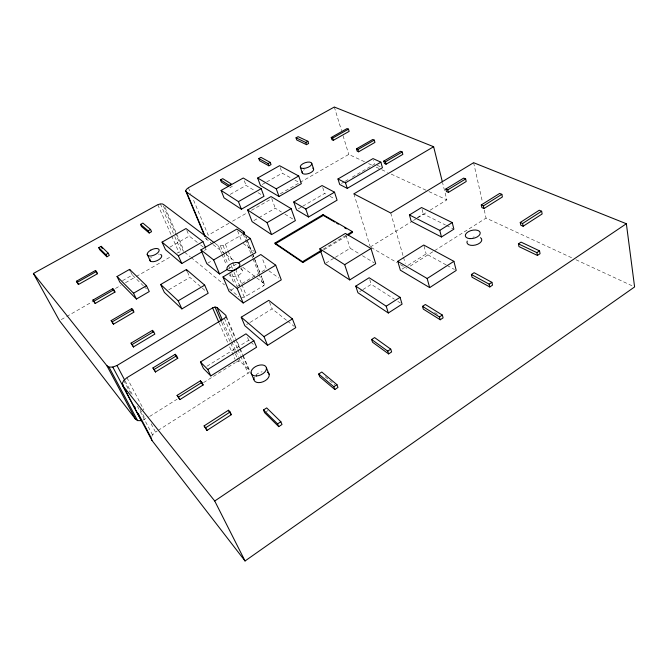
<?xml version="1.0" encoding="UTF-8"?>
<svg xmlns="http://www.w3.org/2000/svg" width="668" height="668" viewBox="0 0 668 668"><rect width="100%" height="100%" fill="white"/><g stroke="black" fill="none" stroke-linecap="round" stroke-linejoin="round"><path stroke-width="0.5" stroke-dasharray="3.34 2.5" d="M151.853 436.346L152.513 434.826L157.231 430.952M241.758 297.719L244.271 297.185L263.593 285.779L264.603 284.543L261.221 275.934M158.107 430.392L248.087 373.27L249.598 371.792L249.531 370.306L243.027 355.167M266.256 411.663L267.851 410.62M402.078 269.104L407.238 265.839M408.098 265.296L426.159 253.89L446.199 264.929M410.177 266.098L433.724 251.193M434.601 250.642L486.07 218.077L572.159 257.99M359.584 291.682L362.081 290.112M362.916 289.586L371.241 284.343L394.379 299.172M142.894 420.063L148.839 416.949M149.724 416.398L177.095 399.214M203.581 382.58L235.37 362.624M206.913 366.256L248.705 340.254L250.133 341.523M417.241 217.634L423.261 213.927L445.523 225.016M370.322 246.985L412.54 221.008M413.425 220.465L416.941 218.302M417.817 217.76L426.618 212.34M430.134 210.178L446.842 199.891L442.608 182.84M246.567 324.581L249.214 322.953M250.091 322.41L272.118 308.85L286.797 320.506M325.817 263.15L334.518 257.831M335.386 257.305L350.174 248.262L358.975 253.606M324.147 249.623L346.358 236.171M322.978 249.331L346.091 235.345M230.819 290.263L236.146 287.065M237.04 286.53L261.038 272.135M261.923 271.609L266.365 268.937L261.906 257.422M228.423 268.77L236.372 264.069M168.753 289.795L189.887 277.412L205.151 290.588M341.507 183.441L344.187 181.871M345.08 181.354L348.663 179.258M352.245 177.17L374.614 164.103L373.546 160.437M298.295 208.817L301.811 206.763M302.688 206.253L324.648 193.419L326.427 194.388M207.715 263.175L212.157 260.578M253.89 220.607L275.283 208.224L281.395 211.99M204.5 250.375L206.245 249.364L198.964 243.678M61.264 319.605L65.781 317.008M66.683 316.49L92.902 301.427M115.506 288.442L120.925 285.328M125.45 282.731L135.395 277.02M136.297 276.502L171.551 256.245M176.978 253.122L181.304 251.368L173.772 234.293M228.924 223.279L208.207 235.186L193.136 199.139M232.531 221.208L246.951 212.925M251.452 210.337L271.275 198.947M280.284 193.77L299.214 182.898M300.107 182.381L348.771 154.425L364.803 161.856M122.528 280.677L132.322 275.057L143.378 285.812M215.121 243.369L218.428 245.866L223.062 245.557L242.35 234.593M169.881 247.152L189.253 236.096L198.154 243.043M262.248 184.485L265.881 182.422M266.791 181.913L282.205 173.162L291.323 178.164M230.201 194.355L246.066 185.412L254.6 190.589M232.364 186.297L230.134 187.558L229.274 185.362M236.255 362.073L238.593 361.254L240.488 361.755L249.531 370.306M377.22 165.305L380.702 166.908M368.569 163.61L372.343 165.355M376.117 167.109L380.835 169.288M381.779 169.73L387.432 172.352M391.206 174.097L427.988 191.148M428.931 191.591L446.842 199.891M575.941 259.743L632.705 286.063M446.449 225.475L452.946 228.715M329.975 196.317L334.417 198.73M294.972 180.168L298.613 182.164M447.109 265.43L454.399 269.446M371.216 247.511L396.926 262.591M400.474 264.67L406.687 268.311M362.499 255.735L373.938 262.674M258.015 192.66L262.282 195.256M284.894 214.144L292.759 218.987M434.618 312.557L438.008 314.678M397.802 301.377L400.374 303.021M243.202 243.528L254.141 251.368M268.853 270.757L278.79 278.038M205.702 238.434L212.265 244.012M213.092 244.638L225.45 254.057M226.268 254.683L235.328 261.597M242.743 267.25L255.927 277.295M256.746 277.921L264.161 283.574L264.603 284.543M287.616 321.158L294.137 326.343M184.677 252.245L190.263 256.821M191.065 257.481L224.59 284.944M229.383 288.868L238.96 296.717M325.182 376.752L334.768 384.768M250.851 342.158L254.433 345.331M144.113 286.522L147.06 289.394M125.15 380.969L133.308 396.433M140.029 409.167L145.307 419.17M123.764 380.434L130.586 393.343M137.408 406.244L152.513 434.826M126.928 377.679L143.87 409.935M151.127 423.762L155.485 432.054M130.753 271.809L132.322 275.057M157.773 204.692L171.217 235.027M171.643 235.971L178.782 252.086M187.549 272.152L189.887 277.412M160.37 203.932L173.346 233.341M165.021 207.514L183.842 250.341M163.343 205.853L183.408 251.46M219.238 323.112L227.955 343.068M229.608 346.867L235.011 359.217M223.145 321.767L231.404 340.814M231.821 341.765L235.537 350.333M235.946 351.284L238.426 356.996M238.835 357.948L240.488 361.755M221.642 322.268L230.326 342.241M230.736 343.193L236.94 357.455M237.357 358.407L238.593 361.254M186.806 230.427L189.253 236.096M224.381 318.335L237.466 348.646M237.866 349.589L240.321 355.276M240.731 356.219L248.087 373.27M226.369 316.381L235.712 338.142M237.34 341.924L239.779 347.602M240.179 348.546L242.618 354.224M225.984 316.866L235.353 338.643M235.762 339.594L239.42 348.111M239.829 349.063L242.275 354.741M242.676 355.693L249.598 371.792M205.702 237.708L206.504 239.612M247.544 337.49L248.705 340.254M188.376 187.758L190.756 193.453M218.428 245.866L221.592 253.498M221.985 254.45L226.327 264.945M229.884 273.529L234.226 284.017M220.473 246.141L223.229 252.821M223.621 253.782L227.963 264.286M228.356 265.238L230.326 270.014M231.905 273.838L237.031 286.255M223.062 245.557L225.417 251.293M225.809 252.245L229.742 261.806M231.312 265.63L232.489 268.503M234.059 272.327L244.271 297.185M225.408 244.313L227.755 250.049M228.139 251.009L232.439 261.53M232.831 262.482L235.178 268.227M235.57 269.179L241.432 283.524M241.824 284.484L246.517 295.957M241.273 267.826L242.325 270.423M237.599 230.928L241.624 241.081M269.513 302.228L272.118 308.85M246.567 238.618L245.816 236.706L246.525 238.66M246.943 239.578L252.203 252.972L246.893 239.62M252.579 253.932L253.706 256.804M252.529 253.949L253.656 256.821M261.155 275.934L264.161 283.574M243.244 234.084L252.663 258.015M253.047 258.975L258.7 273.329M259.075 274.289L263.593 285.779M244.313 180.786L246.066 185.412M271.734 198.513L275.283 208.224M280.234 167.559L282.205 173.162M322.711 187.516L324.648 193.419M346.007 235.395L350.174 248.262M369.746 279.633L371.241 284.343M353.881 193.845L370.022 245.999M334.317 107.03L341.548 130.728M343.051 135.671L348.771 154.425M390.73 213.008L403.263 256.462M403.547 257.447L405.259 263.367M424.013 246.016L426.159 253.89M422.042 209.36L423.261 213.927M473.612 162.7L482.446 201.97M484.258 210.028L486.07 218.077M472.835 237.215A7.582 4.108 -13.2 0 1 474.247 236.898M303.581 170.231A6.012 2.705 -18.8 0 1 304.408 169.622M158.45 254.166A6.396 3.006 -24 0 1 159.418 254.166M150.751 257.89A6.404 3.006 -24 0 1 151.452 257.163M240.405 268.686A6.847 3.507 -22.2 0 1 238.651 275.191A6.847 3.507 -22.2 0 1 229.433 274.815M255.969 374.965A8.125 4.918 -23.5 0 1 262.148 371.767M259.718 272.11L254.082 257.756L259.66 272.11"/><path stroke-width="1" d="M204.901 236.539L185.712 190.914L186.414 189.37L188.376 187.758L334.317 107.03L433.632 146.718L442.358 181.838M433.632 146.718L353.881 193.845L390.73 213.008L473.612 162.7L626.359 223.738L634.6 286.939L245.047 560.97L151.928 440.396L122.945 385.845L122.294 383.424L123.764 380.434L126.928 377.679L224.381 318.335L225.984 316.866L225.959 315.438L216.958 307.489L215.029 307.055L212.599 307.906L116.992 365.505L112.792 367.066L109.001 367.108L106.813 365.596L33.4 273.479L157.773 204.692L160.37 203.932L162.508 203.957L163.769 204.658L214.294 242.743M243.244 234.084L244.313 232.881L243.895 231.971L186.489 192.008L185.712 190.914M245.047 560.97L214.729 501.008L626.359 223.738M278.748 426.635L282.005 424.481L280.844 421.733L266.691 407.914L263.484 410.002L264.653 412.707L278.748 426.635L277.579 423.888L263.484 410.002M334.843 389.502L337.966 387.44L336.956 384.668L321.759 372.018L318.686 374.022L319.713 376.752L334.843 389.502L333.825 386.739L318.686 374.022M388.626 353.915L391.623 351.927L390.738 349.147L374.598 337.574L371.642 339.503L372.552 342.241L388.626 353.915L387.732 351.126L371.642 339.503M440.229 319.763L443.109 317.859L442.35 315.062L425.341 304.499L422.51 306.353L423.295 309.1L440.229 319.763L439.46 316.966L422.51 306.353M489.786 286.964L492.55 285.136L491.899 282.33L474.121 272.711L471.391 274.49L472.067 277.245L489.786 286.964L489.135 284.159L471.391 274.49M537.414 255.443L540.07 253.681L539.527 250.867L521.04 242.125L518.418 243.837L518.986 246.601L537.414 255.443L536.863 252.629L518.418 243.837M277.579 423.888L280.844 421.733M333.825 386.739L336.956 384.668M387.732 351.126L390.738 349.147M439.46 316.966L442.35 315.062M489.135 284.159L491.899 282.33M536.863 252.629L539.527 250.867M388.325 313.008L402.086 304.124L400.048 297.318L369.145 277.746L355.76 286.138L357.923 292.734L388.325 313.008L386.213 306.211L355.76 286.138M207.03 430.384L231.337 414.686L230.118 412.022L228.423 410.244L204.116 425.883L207.03 430.384L204.116 425.883M523.119 226.252L542.14 213.969L541.639 211.238L539.268 210.228L520.238 222.477L520.789 225.199L523.119 226.252L522.576 223.521L520.238 222.477M429.666 287.607L456.219 270.448L453.898 261.33L423.746 245.031L397.761 261.338L400.357 270.189L429.666 287.607L427.153 278.498L397.761 261.338M386.213 306.211L400.048 297.318M205.744 427.729L230.118 412.022M522.576 223.521L541.639 211.238M427.153 278.498L453.898 261.33M267.567 345.364L295.765 327.637L292.425 318.903L268.77 300.341L241.248 317.183L244.805 325.667L267.567 345.364L264.01 336.647L241.248 317.183M441.465 236.981L453.873 229.174L452.236 222.578L421.558 207.531L409.442 214.946L411.212 221.342L441.465 236.981L439.761 230.385L409.442 214.946M177.162 395.356L200.408 380.802L201.928 382.388L203.139 384.977L179.892 399.581L177.162 395.356L179.892 399.581M481.269 204.951L499.689 193.411L501.843 194.33L502.403 196.96L483.983 208.533L481.862 207.573L481.269 204.951L483.39 205.903L483.983 208.533M210.787 375.934L256.587 347.226L253.873 340.73L245.991 333.816L200.458 362.014L203.431 368.427L210.787 375.934L207.806 369.462L200.458 362.014M178.623 397.009L201.928 382.388M483.39 205.903L501.843 194.33M264.01 336.647L292.425 318.903M439.761 230.385L452.236 222.578M349.731 279.925L375.7 263.743L370.974 248.479L345.373 233.416L319.838 248.847L324.949 263.685L349.731 279.925L344.68 264.678L319.838 248.847M207.806 369.462L253.873 340.73M344.68 264.678L370.974 248.479M155.502 371.901L177.78 358.248L176.577 355.743L175.216 354.307L152.939 367.918L155.502 371.901L152.939 367.918M448.387 192.417L466.231 181.487L465.646 178.949L463.684 178.114L445.832 189.011L446.458 191.549L448.387 192.417L447.76 189.879L445.832 189.011M154.25 369.404L176.577 355.743M447.76 189.879L465.646 178.949M348.137 235.103L352.579 232.414L352.312 231.579L323.02 214.62L274.966 243.06L275.266 243.862L302.829 262.532L321.483 251.235M243.169 302.996L281.278 279.859L275.709 265.188L260.796 254.541L223.003 276.953L229.041 291.323L243.169 302.996L237.115 288.359L223.003 276.953M274.966 243.06L302.529 261.706L321.199 250.408M346.976 234.81L352.312 231.579M133.475 346.901L154.851 334.092L153.673 331.662L152.429 330.359L131.053 343.127L133.475 346.901L131.053 343.127M237.115 288.359L275.709 265.188M132.239 344.479L153.673 331.662M181.888 308.908L208.199 293.227L204.684 285.136L186.389 269.521L160.679 284.493L164.353 292.375L181.888 308.908L178.181 300.825L160.679 284.493M178.181 300.825L204.684 285.136M275.266 243.862L323.287 215.422L334.827 222.11M238.142 263.025L255.819 252.571L250.325 238.484L236.864 229.082L200.918 249.874L206.829 263.693L219.58 273.997L227.537 269.296M271.575 234.602L295.381 220.607L291.139 208.641L271.024 196.567L247.628 209.986L252.103 221.642L271.575 234.602L267.091 222.644L247.628 209.986M308.541 217.008L337.081 200.183L334.509 192.184L322.059 185.545L293.77 201.97L296.534 209.844L308.541 217.008L305.785 209.017L293.77 201.97M111.155 320.598L112.241 321.826L132.84 309.76L134.001 312.115L113.451 324.18L111.155 320.598L131.713 308.574L132.84 309.76M383.774 161.113L385.403 161.84L402.211 151.995L402.854 154.366L386.071 164.211L384.442 163.476L383.774 161.113L400.566 151.285L402.211 151.995M305.785 209.017L334.509 192.184M347.243 188.376L382.447 167.71L380.86 162.157L373.02 158.6L337.975 178.982L339.711 184.485L347.243 188.376L345.506 182.823L337.975 178.982M200.918 249.874L213.651 259.927L250.325 238.484M345.506 182.823L380.86 162.157M267.091 222.644L291.139 208.641M136.397 299.047L149.273 291.54L146.484 285.704L129.575 269.371L117.042 276.519L119.856 282.205L136.397 299.047L133.542 293.21L117.042 276.519M205.519 247.636L202.963 241.607L185.996 228.539L162.065 242.117L165.48 249.665L181.796 263.526L201.878 251.886M133.542 293.21L146.484 285.704M93.019 300.057L112.8 288.701L113.836 289.787L114.979 292.066L95.198 303.456L93.019 300.057L95.198 303.456M356.453 148.822L372.752 139.47L374.272 140.121L374.932 142.409L358.632 151.795L357.138 151.118L356.453 148.822L357.948 149.498L358.632 151.795M94.013 301.176L113.836 289.787M357.948 149.498L374.272 140.121M279.024 196.509L301.351 183.667L298.721 175.993L279.575 165.689L257.673 178.039L260.436 185.512L279.024 196.509L276.26 188.835L257.673 178.039M162.065 242.117L178.356 255.786L202.963 241.607M276.26 188.835L298.721 175.993M241.382 209.218L263.985 196.292L261.18 188.693L243.261 178.005L221.1 190.438L224.039 197.837L241.382 209.218L238.434 201.627L221.1 190.438M238.434 201.627L261.18 188.693M78.482 284.484L97.545 273.696L96.417 271.484L95.474 270.49L76.411 281.245L78.482 284.484L76.411 281.245M333.307 140.33L349.139 131.371L348.471 129.149L347.059 128.557L331.228 137.483L331.921 139.704L333.307 140.33L332.614 138.101L331.228 137.483M77.321 282.272L96.417 271.484M332.614 138.101L348.471 129.149M106.88 256.771L109.318 255.401L108.241 253.214L101.185 246.317L98.772 247.661L99.841 249.824L106.88 256.771L105.794 254.583L98.772 247.661M149.189 233.007L151.561 231.679L150.567 229.483L142.885 223.095L140.547 224.398L141.541 226.561L149.189 233.007L148.187 230.819L140.547 224.398M268.862 165.806L271.033 164.587L270.248 162.391L260.954 157.356L258.808 158.558L259.593 160.721L268.862 165.806L268.077 163.61L258.808 158.558M306.503 144.664L308.616 143.478L307.898 141.282L298.128 136.664L296.041 137.825L296.767 139.988L306.503 144.664L305.785 142.468L296.041 137.825M105.794 254.583L108.241 253.214M148.187 230.819L150.567 229.483M268.077 163.61L270.248 162.391M305.785 142.468L307.898 141.282M220.515 179.876L222.728 178.648L231.512 184.101L229.274 185.362L220.515 179.876L221.367 182.038L228.381 186.456M33.4 273.479L59.452 320.648L135.387 418.978L137.583 420.598L141.282 420.665L112.792 367.066M336.597 223.145L338.375 224.172M344.588 227.78L346.366 228.807M96.601 272.703L97.545 273.696M113.944 290.981L114.979 292.066M176.41 356.812L177.78 358.248M202.128 383.908L203.139 384.977M230.209 413.5L231.337 414.686M122.945 385.845L214.729 501.008M109.001 367.108L137.583 420.598M106.813 365.596L135.387 418.978M122.294 383.424L123.254 385.244M125.659 389.778L126.628 391.59M134.335 406.111L135.295 407.931M138.192 413.375L151.193 437.874L151.928 440.396M116.992 365.505L124.666 380.059M112.241 321.826L113.451 324.18M95.474 270.49L96.225 271.959M112.8 288.701L113.56 290.221M101.185 246.317L102.254 248.479M131.713 308.574L132.874 310.929M152.429 330.359L153.222 331.979M129.575 269.371L130.36 270.991M175.216 354.307L176.01 355.977M200.408 380.802L201.627 383.382M147.185 254.291L150.325 261.038M228.423 410.244L229.241 412.022M186.389 269.521L187.165 271.275M178.356 255.786L181.796 263.526M212.599 307.906L218.82 322.16M216.958 307.489L222.327 319.863M215.029 307.055L221.233 321.325M251.059 372.986L253.907 379.616M213.651 259.927L219.58 273.997M186.489 192.008L204.901 235.804M266.432 367.826L269.204 374.481M243.895 231.971L244.647 233.883M302.529 261.706L302.829 262.532M300.324 167.184L302.245 172.862M323.02 214.62L323.287 215.422M311.722 163.268L313.609 168.962M385.403 161.84L386.071 164.211M480.476 237.683A7.573 4.1 -13.2 0 1 475.583 244.989A7.573 4.1 -13.2 0 1 467.224 241.073M312.791 168.127A6.004 2.705 -18.8 0 1 311.221 172.369A6.004 2.705 -18.8 0 1 303.381 173.855A6.012 2.705 -18.8 0 1 302.328 171.759M160.646 254.45A6.388 2.998 -24 0 1 159.009 259.576A6.388 2.998 -24 0 1 150.609 261.246A6.404 3.006 -24 0 1 149.916 259.309M150.801 250.141A6.413 2.973 -24 0 1 158.583 249.081A6.413 2.973 -24 0 1 155.936 254.174A6.413 2.973 -24 0 1 147.97 255.568A6.429 2.981 -24 0 1 150.776 250.133M267.325 372.168A8.116 4.91 -23.5 0 1 263.267 381.695A8.116 4.91 -23.5 0 1 254.157 377.579M469.813 238.626A7.607 4.075 -13.3 0 0 480.192 232.614A7.607 4.075 -13.3 0 0 468.326 231.721A7.607 4.075 -13.3 0 0 469.813 238.626M303.472 168.436A6.02 2.68 -18.8 0 0 311.781 163.518A6.02 2.68 -18.8 0 0 302.829 163.769A6.02 2.68 -18.8 0 0 303.472 168.436M231.303 270.69A6.872 3.482 -22.1 0 0 239.787 264.035A6.872 3.482 -22.1 0 0 229.132 265.062A6.872 3.482 -22.1 0 0 231.303 270.69M256.428 375.959A8.158 4.885 -23.4 0 0 266.298 367.358A8.158 4.885 -23.4 0 0 253.531 368.001A8.158 4.885 -23.4 0 0 256.428 375.959"/></g></svg>
